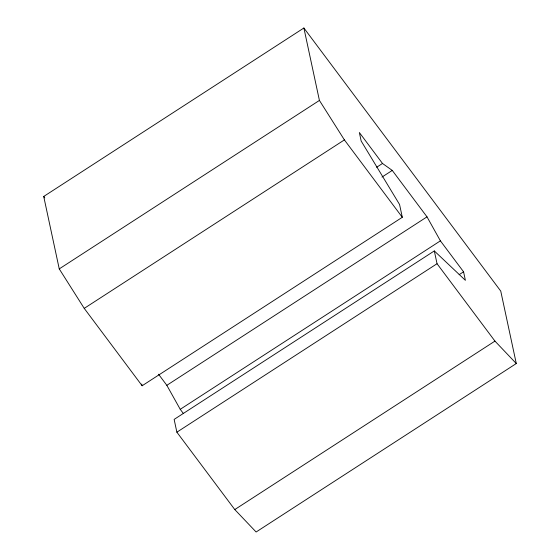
<?xml version="1.0" encoding="UTF-8"?>
<svg xmlns="http://www.w3.org/2000/svg" width="560" height="560" viewBox="0 0 560 560"><rect width="100%" height="100%" fill="white"/><g stroke="black" fill="none" stroke-linecap="round" stroke-linejoin="round"><path stroke-width="0.84" d="M43.715 196.462L303.884 28L500.752 291.102L516.285 363.538L256.116 532L234.78 509.565L176.876 432.187L174.139 419.405L434.308 250.936L465.395 280.329L463.568 271.803L440.405 240.849L427 216.853L392.259 170.422L382.501 163.464L359.345 132.51L361.172 141.036L399.567 204.505L402.304 217.287L142.135 385.756L84.231 308.371L59.248 268.898L43.715 196.462L44.765 197.862M59.248 268.898L319.417 100.429L303.884 28M84.231 308.371L344.4 139.902L402.304 217.287M376.642 167.265L382.501 163.464M381.997 177.065L392.259 170.422M158.536 374.227L166.831 385.315L427 216.853M166.831 385.315L180.236 409.318L440.405 240.849M176.876 432.187L437.045 263.718L434.308 250.936M459.172 274.652L463.568 271.803M234.78 509.565L494.949 341.103L516.285 363.538M437.045 263.718L494.949 341.103M180.236 409.318L183.323 413.441M319.417 100.429L344.4 139.902M141.771 384.048L142.135 385.756"/></g></svg>
